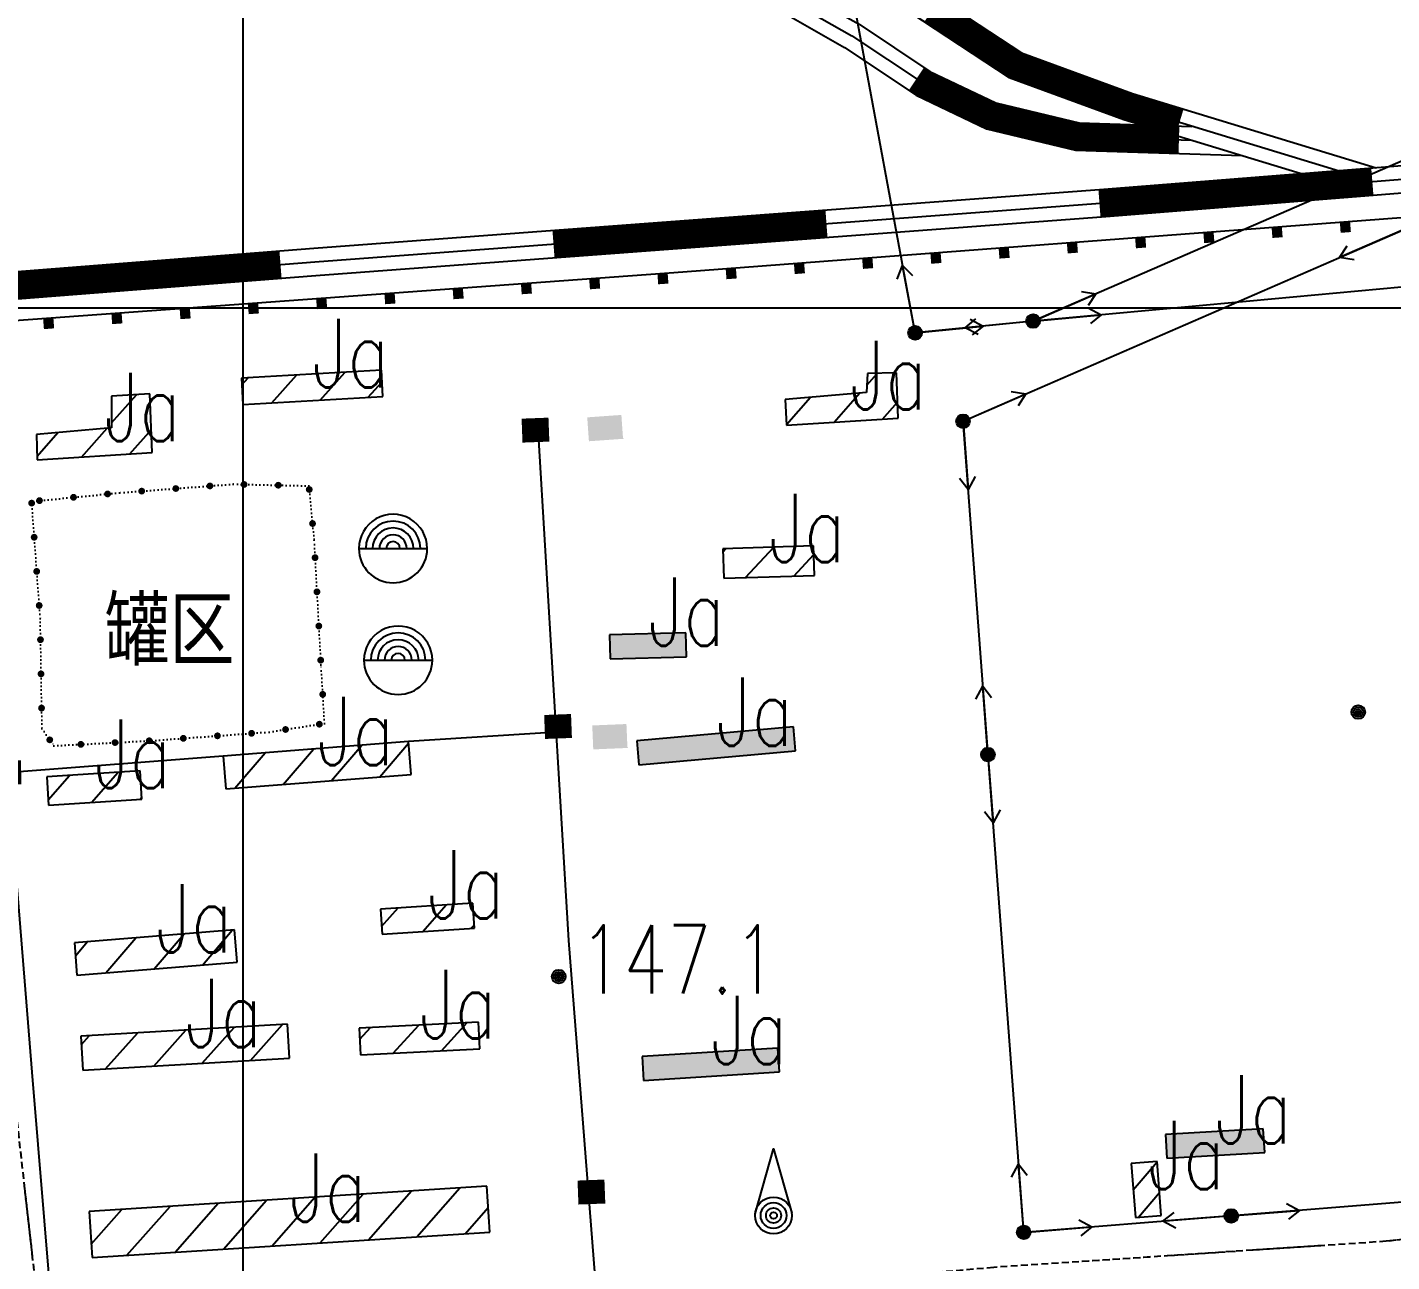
# Model space of a CAD drawing. Extents: x 408766 to 414302, y 5156573 to 5161925.
# Drawn here: x 409936.9 to 410335.6, y 5159721.3 to 5160082 of the extents above; entities that cross this region are included whole.
import ezdxf

# ---------------------------------------------------------------- set-up
doc = ezdxf.new("R2010")
doc.units = 0
doc.header["$LTSCALE"] = 1000
for name, pattern in [('0001', [0.5, 0.5, 0]), ('0004', [0.5, 0.5, 0]), ('4110', [0.5, 0.5, 0]), ('4350', [0.003, 0.002, -0.001]), ('5130', [1, 1, 0]), ('5310', [1, 1, 0]), ('5400', [1, 1, 0]), ('9995', [0.001, 0, -0.001])]:
    doc.linetypes.add(name, pattern=pattern)
doc.layers.get('0').update_dxf_attribs({"linetype": 'CONTINUOUS'})
for name, color, linetype in [('0001', 1, 'CONTINUOUS'), ('0001ADD', 1, 'CONTINUOUS'), ('0001BAK', 1, 'CONTINUOUS'), ('0002', 2, 'CONTINUOUS'), ('0002ADD', 2, 'CONTINUOUS'), ('0003ADD', 3, 'CONTINUOUS'), ('0003BAK', 3, 'CONTINUOUS'), ('0005ADD', 5, 'CONTINUOUS'), ('0006', 6, 'CONTINUOUS'), ('0007', 7, 'CONTINUOUS'), ('0010', 10, 'CONTINUOUS'), ('0010ADD', 10, 'CONTINUOUS'), ('0012', 12, 'CONTINUOUS'), ('0013', 13, 'CONTINUOUS'), ('0015', 15, 'CONTINUOUS'), ('0017', 85, 'CONTINUOUS')]:
    doc.layers.add(name, color=color, linetype=linetype)
doc.styles.add('CADSLDXJ', font='romanc', dxfattribs={"bigfont": 'cadsldxj'})
doc.styles.add('SIMPLEX', font='simplex.shx', dxfattribs={"width": 0.75, "height": 20})
doc.styles.add('XDX', font='simplex.shx', dxfattribs={"height": 20, "bigfont": 'xdx.shx'})

# ---------------------------------------------------------------- blocks, each defined once
blk = doc.blocks.new('8140')
for radius in [0.0002, 0.0001408438795997714, 8.315594389635764e-05, 3.012139848380626e-05]:
    blk.add_circle((0, 0), radius)
at = {"flags": 1}
blk.add_attdef('8140', (0, 0), '', height=1e-07, dxfattribs=at)
blk = doc.blocks.new('5131')
for points in [[(-0.00163791951807736, -0.0002329556220974419), (-0.002, 2.449212707644754e-19), (-0.001658335508446954, 0.000229056233596203)], [(0, 0), (-0.002, 2.449212707644754e-19)]]:
    blk.add_lwpolyline(points)
at = {"flags": 1}
blk.add_attdef('5131', (0, 0), '', height=1e-10, dxfattribs=at)
blk = doc.blocks.new('5130')
blk.add_hatch(color=256).paths.add_polyline_path([(0.0002, 0, 1), (-0.0002, 0, 1)])
for points in [[(0, 0), (0.002, 0)], [(0.00163791951807736, 0.0002329556220974421), (0.002, 0), (0.001658335508446954, -0.0002290562335962028)]]:
    blk.add_lwpolyline(points)
blk.add_circle((0, 0), 0.0002)
at = {"flags": 1}
blk.add_attdef('5130', (0, 0), '', height=1e-06, dxfattribs=at)
blk = doc.blocks.new('3241')
blk.add_lwpolyline([(-0.001, 0), (0.001, 0)])
for radius, start, end in [(0.001, 359.9998770684631, 180.0000695068902), (0.0008, 0, 180), (0.0006, 0, 180), (0.0004, 0, 180), (0.0002, 0, 180), (0.001, 180.0000915167294, 359.9998163741554)]:
    blk.add_arc((0, 0), radius, start, end)
at = {"flags": 1}
blk.add_attdef('3241', (0, 0), '', height=1e-11, dxfattribs=at)
blk = doc.blocks.new('2111')
h = blk.add_hatch(color=256)
h.paths.add_polyline_path([(0.0005, 0.0003499999999999999), (-0.0005, 0.00035), (-0.0005, -0.00035), (0.0005, -0.00035)])
h.paths.add_polyline_path([(-1.071428571428571e-09, -2.5e-09), (3.392857142857143e-08, -2.5e-09), (3.392857142857143e-08, 1.25e-08), (-1.071428571428571e-09, 1.25e-08)], flags=24)
blk.add_line((0.0005, -0.00035), (0.0005, -0.00035))
at = {"style": 'CADSLDXJ', "flags": 1}
blk.add_attdef('2111', (0, 0), '', height=1e-08, dxfattribs=at)
blk = doc.blocks.new('3271')
blk.add_lwpolyline([(-0.0005357691701022929, 4.443834355761517e-05), (0, 0.001944444444444444), (0.0005332173002868249, 6.857609412232646e-05)])
for radius in [0.0005376089378072543, 0.0003754902524808795, 0.0002200671189876473, 9.90845113502601e-05]:
    blk.add_circle((0, 0), radius)
at = {"flags": 1}
blk.add_attdef('3271', (0, 0), '', height=1e-07, dxfattribs=at)
blk = doc.blocks.new('9100')
blk.add_hatch(color=256).paths.add_polyline_path([(0.0001, 0, 1), (-0.0001, 0, 1)])

msp = doc.modelspace()

# ---------------------------------------------------------------- hatches: boundary and pattern name
at = {"layer": '0001ADD', "linetype": '0001'}
h = msp.add_hatch(dxfattribs=at)
h.set_pattern_fill('U', color=256, scale=10, angle=48.23583964688471, style=0, pattern_type=0)
h.set_pattern_definition([(48.23583964688471, (0, 0), (-7.45892783097329, 6.660660298523871), [])])
h.paths.add_polyline_path([(409999.8785390199, 5159971.782201142), (410040.8060908613, 5159974.096088414), (410040.3738187857, 5159981.742884519), (409999.4462669442, 5159979.428997247)])
h = msp.add_hatch(dxfattribs=at)
h.set_pattern_fill('U', color=256, scale=10, angle=48.60957315601207, style=0, pattern_type=0)
h.set_pattern_definition([(48.60957315601207, (0, 0), (-7.502215531909888, 6.611865252163722), [])])
h.paths.add_polyline_path([(410158.7185464856, 5159965.698774723), (410191.3687497466, 5159967.75842831), (410190.8532208882, 5159980.974536807), (410182.4328950858, 5159980.80289699), (410182.0892091802, 5159975.310495497), (410158.37486058, 5159973.25084191)])
h = msp.add_hatch(dxfattribs=at)
h.set_pattern_fill('U', color=256, scale=10, angle=48.73504336917027, style=0, pattern_type=0)
h.set_pattern_definition([(48.73504336917027, (0, 0), (-7.516676646156228, 6.595420547404809), [])])
h.paths.add_polyline_path([(409939.7713667419, 5159955.541145156), (409973.3919611181, 5159957.735941341), (409972.7327370897, 5159974.855363695), (409961.525865259, 5159974.196924839), (409961.525865259, 5159964.978768754), (409939.5516324379, 5159963.003452187)])
h = msp.add_hatch(dxfattribs=at)
h.set_pattern_fill('U', color=256, scale=10, angle=46.84541486373875, style=0, pattern_type=0)
h.set_pattern_definition([(46.84541486373875, (0, 0), (-7.295109970338308, 6.839690820546688), [])])
h.paths.add_polyline_path([(410140.4563415583, 5159920.971017082), (410166.9524217123, 5159921.824713025), (410166.6754178434, 5159930.423746173), (410140.1793376894, 5159929.57005023)])
for points in [[(410107.2461552852, 5159897.465695351), (410129.5542550179, 5159898.044433484), (410129.3727596538, 5159905.042080191), (410107.064659921, 5159904.463342058)], [(410115.6478989055, 5159866.503174989), (410161.4229719383, 5159870.554341918), (410160.8059169062, 5159877.527091956), (410115.0308438733, 5159873.475925027)], [(410117.0083046849, 5159774.202765157), (410156.6741474736, 5159776.731604699), (410156.2288207922, 5159783.717424919), (410116.5629780036, 5159781.188585377)], [(410269.9344270964, 5159751.496096966), (410298.5063059271, 5159753.142502788), (410298.1036550808, 5159760.130912642), (410269.5317762501, 5159758.48450682)]]:
    msp.add_hatch(color=256, dxfattribs=at).paths.add_polyline_path(points)
h = msp.add_hatch(dxfattribs=at)
h.set_pattern_fill('U', color=256, scale=10, angle=49.49475087653015, style=0, pattern_type=0)
h.set_pattern_definition([(49.49475087653015, (0, 0), (-7.603464635589532, 6.495177098073566), [])])
h.paths.add_polyline_path([(409994.9237268426, 5159859.413599574), (410049.023469672, 5159863.666354617), (410048.2693014669, 5159873.260984417), (409994.1695586375, 5159869.008229374)])
h = msp.add_hatch(dxfattribs=at)
h.set_pattern_fill('U', color=256, scale=10, angle=48.67012695666972, style=0, pattern_type=0)
h.set_pattern_definition([(48.67012695666972, (0, 0), (-7.509199177815186, 6.603932745561521), [])])
h.paths.add_polyline_path([(409943.0781505224, 5159854.660511864), (409970.3784801902, 5159856.41165199), (409969.8479063717, 5159864.684133829), (409942.5475767039, 5159862.932993703)])
h = msp.add_hatch(dxfattribs=at)
h.set_pattern_fill('U', color=256, scale=10, angle=48.70401496689519, style=0, pattern_type=0)
h.set_pattern_definition([(48.70401496689519, (0, 0), (-7.513103808743518, 6.599490219633911), [])])
h.paths.add_polyline_path([(410040.5577653361, 5159817.015296509), (410067.6076367508, 5159818.766436636), (410067.1345643491, 5159826.074705927), (410040.0846929344, 5159824.323565801)])
h = msp.add_hatch(dxfattribs=at)
h.set_pattern_fill('U', color=256, scale=10, angle=49.58063913134284, style=0, pattern_type=0)
h.set_pattern_definition([(49.58063913134284, (0, 0), (-7.613192572815018, 6.48377196153861), [])])
h.paths.add_polyline_path([(409951.3933814152, 5159805.007506173), (409998.2297293268, 5159808.759940653), (409997.4695530109, 5159818.248903738), (409950.6332050993, 5159814.496469258)])
h = msp.add_hatch(dxfattribs=at)
h.set_pattern_fill('U', color=256, scale=10, angle=48.32067920324079, style=0, pattern_type=0)
h.set_pattern_definition([(48.32067920324079, (0, 0), (-7.468782287118723, 6.6496083454307), [])])
h.paths.add_polyline_path([(409953.1466103023, 5159777.239491019), (410013.5078939213, 5159780.741759165), (410012.9337752675, 5159790.637726401), (409952.5724916484, 5159787.135458255)])
h = msp.add_hatch(dxfattribs=at)
h.set_pattern_fill('U', color=256, scale=10, angle=47.87950922829508, style=0, pattern_type=0)
h.set_pattern_definition([(47.87950922829508, (0, 0), (-7.417360278991419, 6.706919299621872), [])])
h.paths.add_polyline_path([(410034.2962245464, 5159781.742412396), (410069.1104073849, 5159783.493540416), (410068.7176392007, 5159791.303150986), (410033.9034563622, 5159789.552022967)])
h = msp.add_hatch(dxfattribs=at)
h.set_pattern_fill('U', color=256, scale=10, angle=48.66342046814287, style=0, pattern_type=0)
h.set_pattern_definition([(48.66342046814287, (0, 0), (-7.508426134027089, 6.604811654381904), [])])
h.paths.add_polyline_path([(409955.8414701545, 5159722.484125904), (410072.0368054501, 5159729.923650924), (410071.1759839886, 5159743.369853939), (409954.980648693, 5159735.930328919)])

# ---------------------------------------------------------------- linework, layer by layer
at = {"layer": '0001', "linetype": '0001'}
for points in [[(409999.8785390199, 5159971.782201142), (410040.8060908613, 5159974.096088414), (410040.3738187857, 5159981.742884519), (409999.4462669442, 5159979.428997247)], [(410158.7185464856, 5159965.698774723), (410191.3687497466, 5159967.75842831), (410190.8532208882, 5159980.974536807), (410182.4328950858, 5159980.80289699), (410182.0892091802, 5159975.310495497), (410158.37486058, 5159973.25084191)], [(409939.7713667419, 5159955.541145156), (409973.3919611181, 5159957.735941341), (409972.7327370897, 5159974.855363695), (409961.525865259, 5159974.196924839), (409961.525865259, 5159964.978768754), (409939.5516324379, 5159963.003452187)], [(410140.4563415583, 5159920.971017082), (410166.9524217123, 5159921.824713025), (410166.6754178434, 5159930.423746173), (410140.1793376894, 5159929.57005023)], [(410107.2461552852, 5159897.465695351), (410129.5542550179, 5159898.044433484), (410129.3727596538, 5159905.042080191), (410107.064659921, 5159904.463342058)], [(410115.6478989055, 5159866.503174989), (410161.4229719383, 5159870.554341918), (410160.8059169062, 5159877.527091956), (410115.0308438733, 5159873.475925027)], [(409994.9237268426, 5159859.413599574), (410049.023469672, 5159863.666354617), (410048.2693014669, 5159873.260984417), (409994.1695586375, 5159869.008229374)], [(409943.0781505224, 5159854.660511864), (409970.3784801902, 5159856.41165199), (409969.8479063717, 5159864.684133829), (409942.5475767039, 5159862.932993703)], [(410040.5577653361, 5159817.015296509), (410067.6076367508, 5159818.766436636), (410067.1345643491, 5159826.074705927), (410040.0846929344, 5159824.323565801)], [(409951.3933814152, 5159805.007506173), (409998.2297293268, 5159808.759940653), (409997.4695530109, 5159818.248903738), (409950.6332050993, 5159814.496469258)], [(409953.1466103023, 5159777.239491019), (410013.5078939213, 5159780.741759165), (410012.9337752675, 5159790.637726401), (409952.5724916484, 5159787.135458255)], [(410034.2962245464, 5159781.742412396), (410069.1104073849, 5159783.493540416), (410068.7176392007, 5159791.303150986), (410033.9034563622, 5159789.552022967)], [(410117.0083046849, 5159774.202765157), (410156.6741474736, 5159776.731604699), (410156.2288207922, 5159783.717424919), (410116.5629780036, 5159781.188585377)], [(410269.9344270964, 5159751.496096966), (410298.5063059271, 5159753.142502788), (410298.1036550808, 5159760.130912642), (410269.5317762501, 5159758.48450682)], [(410260.7447955115, 5159734.211668654), (410268.2948949354, 5159734.812672042), (410267.0383470338, 5159750.599305935), (410259.48824761, 5159749.998302547)], [(409955.8414701545, 5159722.484125904), (410072.0368054501, 5159729.923650924), (410071.1759839886, 5159743.369853939), (409954.980648693, 5159735.930328919)]]:
    msp.add_lwpolyline(points, close=True, dxfattribs=at)
at = {"layer": '0001ADD', "linetype": '0001'}
for p, q in [((410260.1043004119, 5159742.258525949), (410267.0534404125, 5159750.409680337)), ((410261.6199944628, 5159734.281336284), (410267.7635980461, 5159741.487618114))]:
    msp.add_line(p, q, dxfattribs=at)
at = {"layer": '0001BAK', "linetype": '9995'}
msp.add_lwpolyline([(409938.1181180453, 5159943.441293301), (409940.6357256471, 5159909.244805119), (409941.139055057, 5159877.059996533), (409944.6635616167, 5159872.031141702), (409973.3624632283, 5159873.539798151), (410007.5999094535, 5159876.054225567), (410023.7114934701, 5159878.568652983), (410022.7045945122, 5159895.666897073), (410020.6905564583, 5159932.377675008), (410019.1800879525, 5159947.967262649), (409997.0266299124, 5159948.470148132), (409963.7963227832, 5159945.955720716), (409938.1181180453, 5159943.441293301)], dxfattribs=at)
at = {"layer": '0002', "linetype": '5130'}
for points in [[(410794.6469670013, 5160227.757267999), (410749.3261990502, 5160217.759525904), (410389.438636668, 5160064.983819878), (410230.8289004483, 5159996.147779841)], [(410428.2759464094, 5159745.772110639), (410228.0710301058, 5159729.849784914), (410210.3361109841, 5159966.880231416), (410564.6006416951, 5160120.790329066), (410754.0827520135, 5160205.527789124), (410796.5306450408, 5160215.247245213)], [(410895.2972851872, 5160200.052020193), (410907.0817672577, 5160015.572119504), (410821.3074701953, 5160050.697550017), (410230.8289004483, 5159996.147779841), (410196.3239208978, 5159992.701401464), (410169.6174608792, 5160137.120757841), (409365.875346313, 5160090.6913825), (409011.5118654819, 5160070.363981836), (409056.1150996521, 5159484.104759192), (409064.8556555372, 5159366.478654317)]]:
    msp.add_lwpolyline(points, dxfattribs=at)
at = {"layer": '0003ADD', "linetype": '4110'}
for points in [[(409254.5733252653, 5160498.383219935), (409399.2976918409, 5160495.786492059), (409605.5553413811, 5160494.920867423), (409714.7074008101, 5160494.901392824), (409767.8997992605, 5160488.804618148), (409800.440776477, 5160483.534029996), (409843.3719630906, 5160467.782276377), (409874.1642719778, 5160454.601209718), (409910.2752244773, 5160429.969632608), (409936.6093658282, 5160405.420474316), (409969.3250028999, 5160370.046024824), (409990.3198673976, 5160339.465233739), (410012.9392998215, 5160304.707537052), (410032.0287736453, 5160271.774434664), (410051.8390103086, 5160239.94365998), (410080.2376163409, 5160202.124135909), (410116.6929862294, 5160161.171701323), (410152.8197806833, 5160127.665558568), (410189.828183369, 5160099.297725289), (410227.4611546687, 5160074.523779239), (410259.8583910083, 5160062.602204205), (410331.1229017633, 5160040.923349894)], [(409254.4298077611, 5160490.384507368), (409399.2091417801, 5160487.786793237), (409605.5378405327, 5160486.920870417), (409714.2497157896, 5160486.901474356), (409766.8041842082, 5160480.877817571), (409798.4048982869, 5160475.7595217), (409840.41799073, 5160460.344623282), (409870.2998673317, 5160447.55327954), (409905.2649185229, 5160423.703331122), (409930.9374215789, 5160399.770963887), (409963.0579555196, 5160365.03998179), (409983.6686162527, 5160335.018815873), (410006.1215157838, 5160300.517018651), (410025.1704109743, 5160267.653922377), (410045.2317719262, 5160235.419645173), (410074.0405446568, 5160197.053886209), (410110.9721499, 5160155.566468784), (410147.6549372483, 5160121.544665075), (410185.1893449746, 5160092.773636255), (410223.8327621668, 5160067.334509339), (410257.3107951751, 5160055.015221423), (410319.077116886, 5160036.225741553)], [(409571.6334710195, 5160158.953367477), (409706.8553908361, 5160155.490255607), (409862.0424385428, 5160151.160546099), (409943.6710189887, 5160147.691214382), (409985.4682871786, 5160143.342478118), (410029.0885701976, 5160137.243020565), (410085.337332684, 5160123.143005894), (410120.3049587618, 5160111.792172955), (410155.3534719894, 5160096.91435946), (410179.9465929442, 5160082.877914403), (410200.627500324, 5160069.107175075), (410219.9282757466, 5160059.887311434), (410244.2565461479, 5160054.022058301), (410277.2532800907, 5160052.984917328)], [(409571.4286535332, 5160150.955989795), (409706.6414243566, 5160147.493112219), (409861.7610146884, 5160143.165284786), (409943.0866799166, 5160139.708827403), (409984.5001126951, 5160135.400026742), (410027.5576868892, 5160129.37925319), (410083.1271593501, 5160115.449517805), (410117.5016093652, 5160104.291235617), (410151.7955216816, 5160089.733744169), (410175.7418889209, 5160076.066431722), (410196.6665067755, 5160062.13341356), (410217.2373289728, 5160052.306856264), (410243.182124871, 5160046.051878295), (410291.7991708548, 5160044.523765528)], [(410349.3494924076, 5160042.38185625), (410251.4612150813, 5160034.548757895), (410020.6303678088, 5160017.296395751), (409827.02181234, 5160002.19355878), (409670.8147465041, 5159990.433260353), (409467.6805944275, 5159978.506864196), (409366.0321368628, 5159970.66416757), (409325.3582852377, 5159969.882900311), (409207.6131494813, 5159969.882900313), (409060.7624974103, 5159969.09853022), (409010.2161878504, 5159967.183886274), (408958.9889726588, 5159964.177486436)], [(410350.0302875771, 5160034.410761585), (410252.0784121638, 5160026.572574038), (410021.2395829941, 5160009.319615381), (409827.6331936441, 5159994.216947347), (409671.3495234252, 5159982.450881628), (409468.2227900213, 5159970.524921037), (409366.4169822264, 5159962.670084047), (409325.4351105396, 5159961.882900312), (409207.634514272, 5159961.88290031), (409060.8380039963, 5159961.098819407), (409010.0820909012, 5159960.411770476), (408959.375656072, 5159956.186837154)]]:
    msp.add_lwpolyline(points, dxfattribs=at)
for points in [[(410201.2684749861, 5160086.97760426, 8, 8, 0), (410225.6469584192, 5160070.929144287, 8, 8, 0), (410258.5845930858, 5160058.808712815, 8, 8, 0), (410273.6206658534, 5160054.234699361, 0, 0, 0)], [(410196.7240827486, 5160066.900704344, 8, 8, 0), (410198.6470035511, 5160065.620294319, 8, 8, 0), (410218.5828023579, 5160056.097083851, 8, 8, 0), (410243.7193355085, 5160050.036968297, 8, 8, 0), (410273.4441084311, 5160049.102670377, 0, 0, 0)], [(410329.9670535169, 5160036.818071741, 8, 8, 0), (410251.7698136343, 5160030.560665959, 8, 8, 0), (410250.2213342848, 5160030.44493218, 0, 0, 0)], [(410170.4438468592, 5160024.482340456, 8, 8, 0), (410090.6663594336, 5160018.519748732, 0, 0, 0)], [(410010.8913636311, 5160012.524532815, 8, 8, 0), (409931.1336625266, 5160006.302867883, 0, 0, 0)]]:
    msp.add_lwpolyline(points, format="xyseb", dxfattribs=at)
at = {"layer": '0003ADD', "linetype": '4350'}
for points in [[(409938.4010778579, 5159722.888299028), (409936.1590761812, 5159742.762237453)], [(410314.9207492575, 5159725.959157563), (410294.9648894728, 5159724.631128852)], [(410339.8479982514, 5159727.827223688), (410334.0256403464, 5159727.230555747), (410319.9097142036, 5159726.291164741)], [(410265.0310997959, 5159722.639085785), (410245.0752400113, 5159721.311057075)], [(410289.9759245267, 5159724.299121674), (410270.0200647421, 5159722.971092964)]]:
    msp.add_lwpolyline(points, dxfattribs=at)
at = {"layer": '0003BAK', "linetype": '4110'}
for points in [[(409254.5015665132, 5160494.383863651), (409399.2534167719, 5160491.786642647), (409605.5465910771, 5160490.920868918), (409714.4785582977, 5160490.901433591), (409767.3519917711, 5160484.841217855), (409799.4228373803, 5160479.646775847), (409841.8949769217, 5160464.063449825), (409872.2320696604, 5160451.077244624), (409907.770071499, 5160426.836481863), (409933.773393707, 5160402.595719101), (409966.1914792068, 5160367.543003306), (409986.9942418267, 5160337.242024807), (410009.5304078054, 5160302.612277849), (410028.5995923107, 5160269.71417853), (410048.5353911174, 5160237.681652574), (410077.1390804974, 5160199.589011065), (410113.8325680713, 5160158.369085049), (410150.2373589671, 5160124.605111819), (410187.5087641645, 5160096.035680778), (410225.6469584192, 5160070.929144287), (410258.5845930858, 5160058.808712815), (410320.2412549334, 5160040.052591773)], [(409571.5310622763, 5160154.954678636), (409706.7484076603, 5160151.491683904), (409861.9017266069, 5160147.162915443), (409943.3788494602, 5160143.700020893), (409984.9841999442, 5160139.371252432), (410028.3231285428, 5160133.311136878), (410084.2322460312, 5160119.296261851), (410118.9032840566, 5160108.041704289), (410153.5744968378, 5160093.324051813), (410177.8442409312, 5160079.472173066), (410198.6470035511, 5160065.620294319), (410218.5828023579, 5160056.097083851), (410243.7193355085, 5160050.036968297), (410277.1276156496, 5160048.986891759)], [(410349.6898899538, 5160038.396308913), (410251.7698136343, 5160030.560665959), (410020.9349751201, 5160013.308005565), (409827.327503327, 5159998.205253088), (409671.0821350217, 5159986.442070993), (409467.9516922405, 5159974.515892617), (409366.2245595473, 5159966.667125808), (409325.396697877, 5159965.882900311), (409207.6238317834, 5159965.882900311), (409060.8002508242, 5159965.098674813), (409010.2161878504, 5159963.449282819), (408959.1823143654, 5159960.182161795)]]:
    msp.add_lwpolyline(points, dxfattribs=at)
at = {"layer": '0003BAK', "linetype": '4350'}
msp.add_lwpolyline([(410638.6322032486, 5159754.623987187), (410461.3708973076, 5159740.280738088), (410334.0256403464, 5159727.230555747), (410219.3353351094, 5159719.598109946), (410087.399075535, 5159707.944227619), (409945.2713759207, 5159696.724716654), (409941.6812772105, 5159697.621168209), (409939.8862384135, 5159709.723282366), (409932.706019877, 5159773.371415438), (409924.9224294393, 5159881.356174611), (409918.2061530896, 5159964.111841814)], dxfattribs=at)
at = {"layer": '0005ADD', "linetype": '5310'}
for points in [[(408958.9673903934, 5159945.903083547), (409210.3035012514, 5159948.999935894), (409338.373632246, 5159954.371769466), (409482.934541918, 5159959.747924599), (409659.3464098569, 5159971.33728614), (409670.1115958872, 5159946.760580419), (409832.3581396659, 5159959.816960629), (409922.8603773543, 5159965.937404789), (409938.2230908776, 5159776.684745419), (409955.9149120062, 5159562.536093227), (410115.2404634454, 5159568.563775139)], [(410086.0490800008, 5159964.777664849), (410095.0757761931, 5159815.113434375), (410116.8212792447, 5159536.688727498), (410088.2463385772, 5159533.813097812), (410107.992757802, 5159296.489475154), (410124.3358292473, 5159080.728638578), (410143.4381435827, 5158871.911824333), (410164.3462870506, 5158600.020809381), (410191.8580101565, 5158244.317172649), (410212.6742985193, 5157988.692174632)]]:
    msp.add_lwpolyline(points, dxfattribs=at)
at = {"layer": '0005ADD', "linetype": '5310', "const_width": 7}
for points in [[(410081.4682221507, 5159964.119310704), (410089.3195186487, 5159964.415931583)], [(410088.0650868639, 5159877.523555174), (410095.9163833619, 5159877.820176053)], [(409927.2386139815, 5159864.141677916), (409935.0940625623, 5159864.292569397)], [(410097.8178184759, 5159741.479674683), (410105.6691149739, 5159741.776295562)]]:
    msp.add_lwpolyline(points, dxfattribs=at)
at = {"layer": '0006', "linetype": '0004'}
for points in [[(410091.404713029, 5159875.980315433), (410048.2693014669, 5159873.260984417)], [(409994.1695586375, 5159869.008229374), (409931.9772515678, 5159864.232700095)]]:
    msp.add_lwpolyline(points, dxfattribs=at)
at = {"layer": '0010', "linetype": '5400'}
msp.add_lwpolyline([(411064.0383016321, 5159401.767823416), (411062.7314885553, 5159419.606162269), (410965.1565767098, 5159414.385183862), (410950.2843483311, 5159579.584215875), (410939.3648457243, 5159715.688985587), (410930.1898299325, 5159840.471858442), (410921.4427111173, 5159963.079327662), (410917.0656358764, 5160017.361851049), (410901.3839634195, 5160032.589712804), (410887.880291641, 5160043.901840755), (410874.8122242215, 5160049.992978195), (410808.6006572899, 5160063.045436315), (410571.3257445814, 5160044.828216397), (410393.673663796, 5160030.43873749), (410128.4809228368, 5160010.41521399), (409889.3878703002, 5159992.972836656), (409831.6021615936, 5159989.387078856), (409790.9971795416, 5159872.515108019), (409731.7173578084, 5159705.524419732)], dxfattribs=at)
at = {"layer": '0010ADD', "linetype": '5400', "const_width": 3}
for points in [[(410302.0271924364, 5160023.518920355), (410302.2530472091, 5160020.527434166)], [(410321.9704241728, 5160025.024745016), (410322.1962789454, 5160022.033258826)], [(410262.1407289637, 5160020.507271033), (410262.3665837364, 5160017.515784843)], [(410282.0839607001, 5160022.013095694), (410282.3098154727, 5160019.021609504)], [(410202.3110337547, 5160015.989797048), (410202.5368885274, 5160012.998310858)], [(410222.254265491, 5160017.49562171), (410222.4801202637, 5160014.50413552)], [(410242.1974972274, 5160019.001446371), (410242.4233520001, 5160016.009960181)], [(410162.424570282, 5160012.978147726), (410162.6504250547, 5160009.986661536)], [(410182.3678020184, 5160014.483972387), (410182.593656791, 5160011.492486198)], [(410102.589995369, 5160008.526412448), (410102.8082531369, 5160005.534362391)], [(410122.5369865463, 5160009.981590434), (410122.7552443142, 5160006.989540377)], [(410142.4813385457, 5160011.472323065), (410142.7071933183, 5160008.480836875)], [(410042.7490218371, 5160004.160878488), (410042.967279605, 5160001.168828431)], [(410062.6960130144, 5160005.616056475), (410062.9142707823, 5160002.624006418)], [(410082.6430041917, 5160007.071234461), (410082.8612619596, 5160004.079184404)], [(409982.9080483051, 5159999.795344529), (409983.126306073, 5159996.803294471)], [(410002.8550394825, 5160001.250522515), (410003.0732972504, 5159998.258472458)], [(410022.8020306597, 5160002.705700502), (410023.0202884277, 5159999.713650445)], [(409943.0140659505, 5159996.884988556), (409943.2323237184, 5159993.892938498)], [(409962.9610571279, 5159998.340166542), (409963.1793148958, 5159995.348116484)]]:
    msp.add_lwpolyline(points, dxfattribs=at)
at = {"layer": '0012'}
for p, q in [((410000, 5156887.448578825), (410000, 5161680.188856145)), ((408879.7725777238, 5160000), (413832.3478579992, 5160000))]:
    msp.add_line(p, q, dxfattribs=at)

# ---------------------------------------------------------------- block references
at = {"layer": '0001ADD', "linetype": '9995', "xscale": 10000, "yscale": 10000, "zscale": 10000}
for p in [(410000.2349526959, 5159948.397318917), (409950.3948690073, 5159944.643441173), (409960.3472687417, 5159945.61798698), (409970.3121462488, 5159946.448751524), (409980.2836413516, 5159947.203261573), (409990.2551364544, 5159947.957771622), (410010.2323772209, 5159948.170376484), (410019.2813463001, 5159946.922172415), (409938.1548295969, 5159942.94264286), (409940.4424692731, 5159943.668895367), (410020.2457260138, 5159936.968782451), (409938.8890606287, 5159932.969634047), (410020.9856774846, 5159926.998371257), (409939.6232916604, 5159922.996625233), (410021.5334767939, 5159917.013386734), (409940.3575226922, 5159913.02361642), (410022.0812761032, 5159907.028402211), (409940.7328453001, 5159903.034602852), (410022.6290754125, 5159897.043417688), (409940.889213442, 5159893.035825476), (410023.2114228623, 5159887.060398106), (409941.0455815839, 5159883.0370481), (410012.3554112486, 5159876.796385001), (410022.235812741, 5159878.338353338), (409943.4475388034, 5159873.766193715), (409962.5201521878, 5159872.969834788), (409972.5063635556, 5159873.494794328), (409982.4806248746, 5159874.209443763), (409992.453765678, 5159874.941879777), (410002.4269064815, 5159875.674315792), (409952.5339408201, 5159872.444875249)]:
    msp.add_blockref('9100', p, dxfattribs=at)
at = {"layer": '0002ADD', "linetype": '5130', "xscale": 10000, "yscale": 10000, "zscale": 10000}
for name, p, rotation in [('5131', (410338.7415476288, 5160022.665927074), 23.48251941830916), ('5130', (410196.3239208978, 5159992.701401464), 100.4769537825052), ('5131', (410230.8289004483, 5159996.147779841), 203.4606690098628), ('5130', (410230.8289004483, 5159996.147779841), 185.7038233637836), ('5131', (410230.8289004483, 5159996.147779841), 185.278137852415), ('5131', (410196.3239208978, 5159992.701401464), 185.7038233637836), ('5130', (410210.3361109841, 5159966.880231416), 23.48251941830916), ('5131', (410210.3361109841, 5159966.880231416), 94.27897162781997), ('5130', (410217.6252503474, 5159869.459547056), 94.27897162781997), ('5131', (410217.6252503474, 5159869.459547056), 94.27897162781997), ('5130', (410228.0710301058, 5159729.849784914), 94.27897162781997), ('5131', (410288.7166101555, 5159734.672936599), 184.547173814236), ('5130', (410288.7166101555, 5159734.672936599), 184.547173814236), ('5131', (410228.0710301058, 5159729.849784914), 184.547173814236)]:
    msp.add_blockref(name, p, dxfattribs=dict(at, rotation=rotation))
at = {"layer": '0015', "linetype": '0001', "xscale": 10000, "yscale": 10000, "zscale": 10000}
for p, rotation in [((410105.7541749863, 5159964.86235292), 4.044754144367527), ((410107.1286440991, 5159874.680500642), 2.426369220824909)]:
    msp.add_blockref('2111', p, dxfattribs=dict(at, rotation=rotation))
for name, p in [('3241', (410043.7710469545, 5159929.678611595)), ('3241', (410045.2574525987, 5159897.01683405)), ('3271', (410154.9726108386, 5159734.774330863))]:
    msp.add_blockref(name, p, dxfattribs=at)
at = {"layer": '0015', "xscale": 10000, "yscale": 10000, "zscale": 10000}
for p in [(410325.860162, 5159881.879407, 146.2), (410092.209309, 5159804.604118, 147.1)]:
    msp.add_blockref('8140', p, dxfattribs=at)

# ---------------------------------------------------------------- texts
at = {"layer": '0007', "style": 'SIMPLEX', "width": 0.75}
msp.add_text('147.1', height=20, dxfattribs=at).set_placement((410098.209309, 5159799.604118, 147.1))
at = {"layer": '0013', "linetype": '0001', "style": 'XDX'}
msp.add_text('罐区', height=20, dxfattribs=at).set_placement((409959.435095256, 5159895.483454605))
at = {"layer": '0017', "linetype": '0001', "style": 'SIMPLEX', "width": 0.75}
for p in [(410020.1261789026, 5159976.76254283), (410177.2776065023, 5159970.333001346), (409959.3284377537, 5159961.02813562), (410153.5658797013, 5159925.697381628), (410118.3094574693, 5159901.253887771), (410138.2269079057, 5159872.015133472), (410021.5965141535, 5159866.337291995), (409956.4630284472, 5159859.672322847), (410053.846164843, 5159821.545001218), (409974.431467214, 5159811.628204956), (410051.5069318732, 5159786.522781691), (409983.0401927851, 5159783.938608711), (410136.6185627382, 5159778.960095038), (410284.0190410889, 5159755.813504804), (410264.3613278816, 5159742.433217084), (410013.5087270731, 5159732.926989921)]:
    msp.add_text('Ja', height=20, dxfattribs=at).set_placement(p)

doc.saveas('drawing.dxf')
